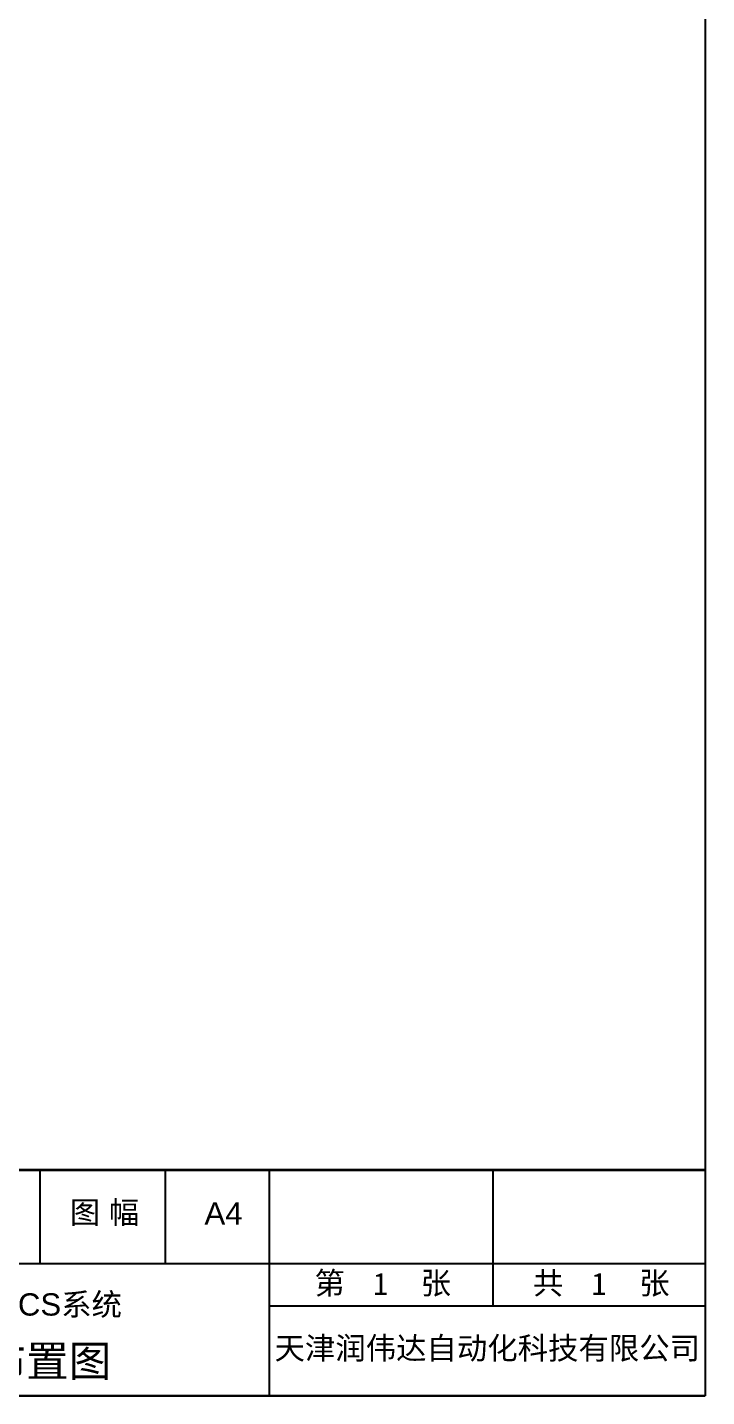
# Model space of a CAD drawing. Extents: x -156069 to -122631, y 9787 to 31117.
# Drawn here: x -147757 to -146995, y 24027 to 25563 of the extents above; entities that cross this region are included whole.
import ezdxf
from ezdxf.enums import TextEntityAlignment as Align

# ---------------------------------------------------------------- set-up
doc = ezdxf.new("R2010")
doc.units = 0
doc.layers.add('1', color=143, linetype='CONTINUOUS')
doc.styles.add('Arial', font='arial.ttf')
doc.styles.get("Standard").update_dxf_attribs({"font": ''})
doc.styles.get('Standard').set_extended_font_data('SimSun')

msp = doc.modelspace()

# ---------------------------------------------------------------- linework, layer by layer
at = {"layer": '1'}
for p, q in [((-146996.11885, 26998.25591), (-146996.11885, 24028.25591)), ((-147743.05158, 24281.72976), (-147743.05158, 24176.82262)), ((-147602.28064, 24281.72976), (-147602.28064, 24176.82262)), ((-147485.66568, 24281.72976), (-147485.66568, 24027.43125)), ((-147234.45785, 24281.72976), (-147234.45785, 24128.9645)), ((-148127.17739, 24176.82262), (-147381.65458, 24176.82262)), ((-147382.91919, 24176.82262), (-146996.11885, 24176.82262)), ((-146996.11885, 24128.9645), (-147485.66568, 24128.9645)), ((-146996.11885, 24028.25591), (-151196.11883, 24028.25591)), ((-148527.5438, 24028.25591), (-146996.11885, 24028.25591))]:
    msp.add_line(p, q, dxfattribs=at)
at = {"layer": '1', "const_width": 3}
msp.add_lwpolyline([(-148796.1189, 24281.72976), (-146996.11885, 24281.72976)], dxfattribs=at)

# ---------------------------------------------------------------- texts
at = {"layer": '1', "style": 'Arial'}
for s, p in [('图 幅', (-147709.24366, 24221.50683)), ('A4', (-147558.12017, 24220.41133))]:
    msp.add_text(s, height=25, dxfattribs=at).set_placement(p)
at = {"layer": '1'}
for s, p in [('第     张', (-147434.6426, 24142.3071)), ('共     张', (-147189.45912, 24142.3071)), ('1', (-147369.08372, 24141.25202)), ('1', (-147123.90024, 24141.25202))]:
    msp.add_text(s, height=25, dxfattribs=at).set_placement(p)
at = {"layer": '1', "style": 'Arial'}
for s, height, p in [('哈尔滨中亚DCS系统', 25, (-147806.96696, 24130.79988)), ('天津润伟达自动化科技有限公司', 25, (-147240.77101, 24081.77343)), ('控制柜布置图', 35, (-147805.95944, 24067.32852))]:
    msp.add_text(s, height=height, dxfattribs=at).set_placement(p, align=Align.MIDDLE_CENTER)

doc.saveas('drawing.dxf')
